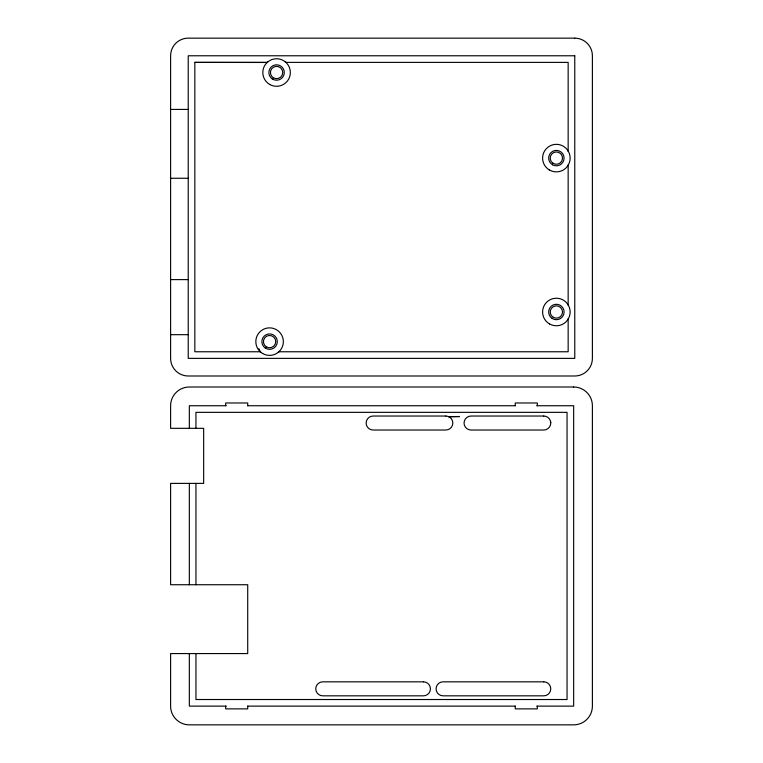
<?xml version="1.0" encoding="UTF-8"?>
<svg xmlns="http://www.w3.org/2000/svg" width="763" height="763" viewBox="0 0 763 763"><rect width="100%" height="100%" fill="white"/><g stroke="black" fill="none" stroke-linecap="round" stroke-linejoin="round"><path stroke-width="1.14" d="M567.996 165.485L568.435 164.741M567.996 319.373L568.435 318.629M267.803 61.908L267.155 62.48L194.842 62.385L194.842 351.762L260.269 351.762L258.791 348.672M278.361 352.229L279.01 351.657M194.842 62.385L267.26 62.385M285.896 62.385L568.158 62.385L568.158 150.998M170.607 109.424L188.232 109.424M170.607 178.265L188.232 178.265M170.607 279.611L188.232 279.611M170.607 334.68L188.232 334.68M278.896 351.762L568.158 351.762L568.158 319.096M226.22 405.735L189.338 405.735L189.338 428.32M247.641 405.735L515.359 405.735M536.78 405.735L573.662 405.735L573.662 706.128L536.78 706.128M226.22 706.128L189.338 706.128L189.338 653.576M247.641 706.128L515.359 706.128M285.352 61.908L286.001 62.48M260.154 351.657L260.803 352.229M567.996 150.731L568.435 151.475M567.996 304.618L568.435 305.362M550.628 421.72L550.733 422.588M568.158 165.218L568.158 304.885M537.314 405.735L537.314 402.978L515.283 402.978L515.283 405.735M537.314 706.128L537.314 708.875L515.283 708.875L515.283 706.128M247.717 405.735L247.717 402.978L225.686 402.978L225.686 405.735M247.717 706.128L247.717 708.875L225.686 708.875L225.686 706.128M195.948 428.32L195.948 412.344L567.052 412.344L567.052 699.518L195.948 699.518L195.948 653.576M195.948 483.389L195.948 584.735M189.338 483.389L189.338 584.735M459.498 416.531L448.806 416.703L459.498 416.531M574.768 38.15L188.232 38.15A17.625 17.625 0 0 0 170.607 55.775L170.607 358.372A17.625 17.625 0 0 0 188.232 375.997L574.768 375.997A17.625 17.625 0 0 0 592.393 358.372L592.393 55.775A17.625 17.625 0 0 0 574.768 38.15M574.768 55.775L188.232 55.775L188.232 358.372L574.768 358.372L574.768 55.775M573.662 387.003L189.338 387.003A18.722 18.722 0 0 0 170.607 405.735L170.607 428.32L203.654 428.32L203.654 483.389L170.607 483.389L170.607 584.735L247.717 584.735L247.717 653.576L170.607 653.576L170.607 706.128A18.722 18.722 0 0 0 189.338 724.85L573.662 724.85A18.722 18.722 0 0 0 592.393 706.128L592.393 405.735A18.722 18.722 0 0 0 573.662 387.003M445.83 416.035L373.126 416.035A6.991 6.991 0 0 0 366.135 423.026A6.991 6.991 0 0 0 373.126 430.027L445.83 430.027A6.991 6.991 0 0 0 452.821 423.026A6.991 6.991 0 0 0 445.83 416.035M543.761 416.035L471.057 416.035A6.991 6.991 0 0 0 464.057 423.026A6.991 6.991 0 0 0 471.057 430.027L543.761 430.027A6.991 6.991 0 0 0 550.752 423.026A6.991 6.991 0 0 0 543.752 416.035M423.446 681.836L322.768 681.836A6.991 6.991 0 0 0 315.768 688.827A6.991 6.991 0 0 0 322.768 695.827L423.446 695.827A6.991 6.991 0 0 0 430.437 688.827A6.991 6.991 0 0 0 423.446 681.836M543.761 681.836L443.074 681.836A6.991 6.991 0 0 0 436.083 688.827A6.991 6.991 0 0 0 443.074 695.827L543.761 695.827A6.991 6.991 0 0 0 550.752 688.827A6.991 6.991 0 0 0 543.761 681.836M262.701 353.546A13.772 13.772 0 0 0 283.35 341.624A13.772 13.772 0 0 0 262.701 329.702A13.772 13.772 0 0 0 262.701 353.546M269.692 84.445A13.772 13.772 0 0 0 290.35 72.514A13.772 13.772 0 0 0 269.692 60.592A13.772 13.772 0 0 0 269.692 84.445M549.484 323.922A13.772 13.772 0 0 0 570.142 311.991A13.772 13.772 0 0 0 549.484 300.069A13.772 13.772 0 0 0 549.484 323.922M549.484 170.035A13.772 13.772 0 0 0 570.142 158.103A13.772 13.772 0 0 0 549.484 146.181A13.772 13.772 0 0 0 549.484 170.035M265.314 348.042A7.706 7.706 0 0 0 277.284 342.11A7.706 7.706 0 0 0 266.153 334.719A7.706 7.706 0 0 0 265.314 348.042M552.107 318.419A7.706 7.706 0 0 0 564.067 312.477A7.706 7.706 0 0 0 552.937 305.086A7.706 7.706 0 0 0 552.107 318.419M552.517 164.789A7.706 7.706 0 0 0 564.076 158.103A7.706 7.706 0 0 0 552.517 151.427A7.706 7.706 0 0 0 552.517 164.789M272.315 78.942A7.706 7.706 0 0 0 284.275 73A7.706 7.706 0 0 0 273.154 65.608A7.706 7.706 0 0 0 272.315 78.942M266.497 346.965A6.171 6.171 0 0 0 275.748 341.624A6.171 6.171 0 0 0 266.497 336.283A6.171 6.171 0 0 0 266.497 346.965M553.289 317.332A6.171 6.171 0 0 0 562.541 311.991A6.171 6.171 0 0 0 553.289 306.65A6.171 6.171 0 0 0 553.289 317.332M552.956 163.244A6.171 6.171 0 0 0 562.522 158.494A6.171 6.171 0 0 0 553.623 152.581A6.171 6.171 0 0 0 552.956 163.244M273.497 77.864A6.171 6.171 0 0 0 282.749 72.514A6.171 6.171 0 0 0 273.497 67.173A6.171 6.171 0 0 0 273.497 77.864"/></g></svg>
